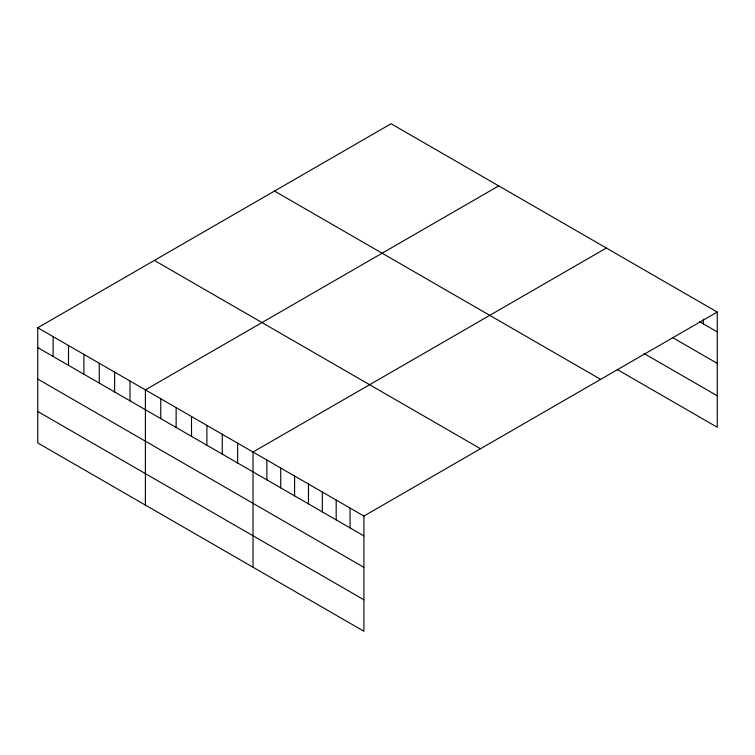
<?xml version="1.0" encoding="UTF-8"?>
<svg xmlns="http://www.w3.org/2000/svg" width="755" height="755" viewBox="0 0 755 755"><rect width="100%" height="100%" fill="white"/><g stroke="black" fill="none" stroke-linecap="round" stroke-linejoin="round"><path stroke-width="1.13" d="M37.75 327.745L363.91 516.052L363.91 631.255L37.75 442.949L37.75 327.745L391.09 123.745L717.25 312.051L717.25 427.255L617.25 369.516M498.725 185.89L145.385 389.882L145.385 505.086M606.359 248.027L253.019 452.028L253.019 567.231M363.91 516.052L717.25 312.051M699.432 321.602L717.25 331.889M672.696 337.636L717.25 363.363M643.977 353.482L717.25 395.78M274.49 191.062L600.65 379.369M154.35 260.428L480.51 448.734M37.75 347.583L363.91 535.89M37.75 379.048L363.91 567.354M37.75 411.475L363.91 599.781M703.386 319.214L703.386 323.886M350.046 508.049L350.046 527.887M336.183 500.046L336.183 519.884M322.328 492.043L322.328 511.881M308.465 484.04L308.465 503.878M294.601 476.037L294.601 495.875M280.737 468.034L280.737 487.872M266.874 460.031L266.874 479.869M237.636 443.147L237.636 462.985M222.263 434.276L222.263 454.104M206.889 425.395L206.889 445.233M191.515 416.515L191.515 436.352M176.132 407.643L176.132 427.472M160.758 398.763L160.758 418.6M130.011 381.011L130.011 400.839M114.628 372.13L114.628 391.968M99.254 363.259L99.254 383.087M83.88 354.378L83.88 374.216M68.507 345.497L68.507 365.335M53.124 336.626L53.124 356.454"/></g></svg>
